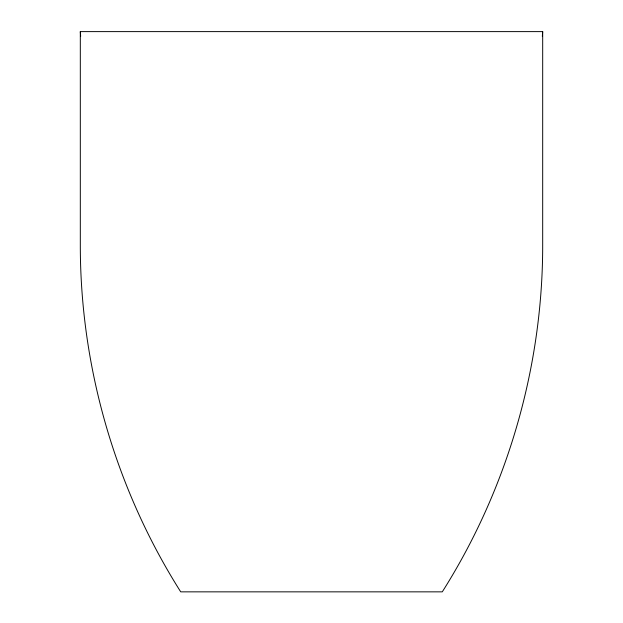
<?xml version="1.0" encoding="UTF-8"?>
<svg xmlns="http://www.w3.org/2000/svg" width="623" height="623" viewBox="0 0 623 623"><rect width="100%" height="100%" fill="white"/><g stroke="black" fill="none" stroke-linecap="round" stroke-linejoin="round"><path stroke-width="0.93" d="M542.337 36.336L542.688 31.617L80.312 31.617L80.312 245.314C80.281 367.251 115.504 488.821 180.717 591.85L442.283 591.85C507.496 488.821 542.719 367.251 542.688 245.314L542.688 31.617M80.312 31.617L80.663 36.336"/></g></svg>
